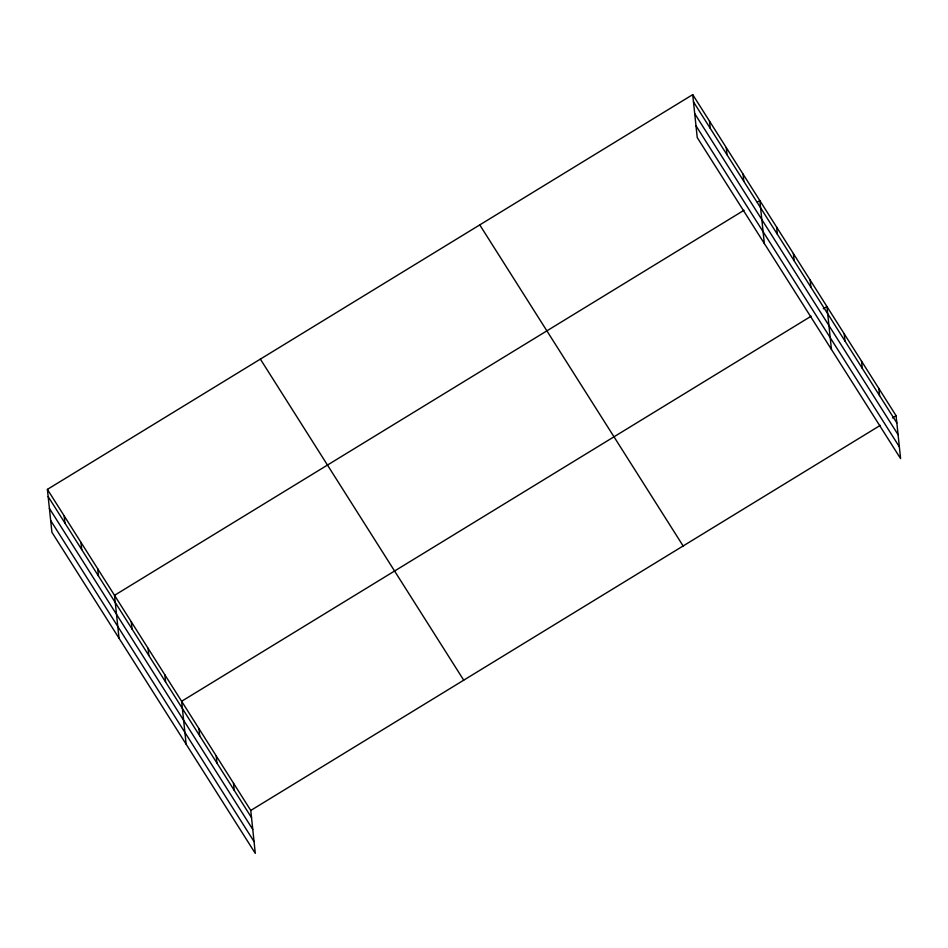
<?xml version="1.0" encoding="UTF-8"?>
<svg xmlns="http://www.w3.org/2000/svg" width="948" height="948" viewBox="0 0 948 948"><rect width="100%" height="100%" fill="white"/><g stroke="black" fill="none" stroke-linecap="round" stroke-linejoin="round"><path stroke-width="1.42" d="M47.4 489.381L250.77 810.445L255.285 853.366L51.915 532.29L47.4 489.381L692.715 94.634L896.085 415.71L900.6 458.619L697.23 137.555L692.715 94.634M744.014 210.266L114.518 595.332L119.021 638.241M757.393 202.078L759.834 200.597L764.337 243.506M811.121 316.217L181.625 701.283L186.14 744.192M823.291 308.775L826.94 306.548L831.455 349.457M250.77 810.445L880.265 425.379M892.435 417.938L896.085 415.71M693.474 101.851L896.844 422.915M694.718 113.63L898.088 434.705M695.986 125.776L899.368 446.84M479.759 224.901L683.141 545.965M260.356 359.114L463.726 680.178M48.158 496.598L251.528 817.662M49.391 508.377L252.772 829.441M50.671 520.511L254.04 841.575M878.808 388.419L879.566 395.624M861.519 361.129L862.277 368.334M844.23 333.838L844.988 341.043M810.161 280.051L810.919 287.268M793.381 253.566L794.14 260.783M776.613 227.082L777.372 234.298M743.054 174.1L743.813 181.317M726.275 147.615L727.033 154.832M709.495 121.131L710.253 128.347M233.481 783.155L234.239 790.371M216.203 755.864L216.962 763.081M198.914 728.574L199.673 735.79M164.845 674.798L165.604 682.015M148.066 648.314L148.824 655.518M131.286 621.817L132.045 629.034M97.739 568.847L98.497 576.064M80.959 542.363L81.718 549.567M64.18 515.866L64.938 523.083"/></g></svg>
